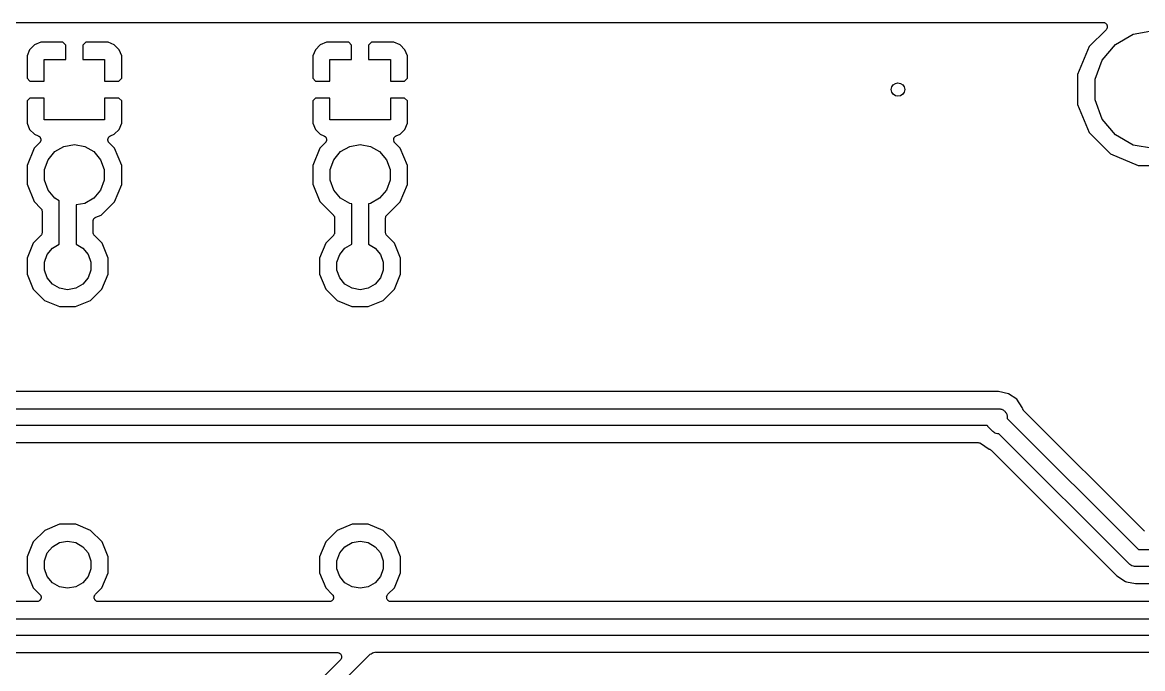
# Model space of a CAD drawing. Extents: x 30 to 169, y -146 to -30.
# Drawn here: x 56.95 to 90.28, y -49.24 to -30 of the extents above; entities that cross this region are included whole.
import ezdxf

# ---------------------------------------------------------------- set-up
doc = ezdxf.new("R2010")
doc.units = 0
doc.header["$MEASUREMENT"] = 0
doc.layers.add('BLACK', color=7, linetype='CONTINUOUS')

msp = doc.modelspace()

# ---------------------------------------------------------------- linework, layer by layer
at = {"layer": 'Black'}
for p, q in [((33.5002, -30), (89.1004, -30)), ((89.1901, -30.2169), (88.6869, -30.7193)), ((89.1004, -30), (89.1168, -30.0029)), ((89.1168, -30.0029), (89.1334, -30.0044)), ((89.1334, -30.0044), (89.1384, -30.0067)), ((89.1384, -30.0067), (89.1439, -30.0077)), ((89.1439, -30.0077), (89.1583, -30.016)), ((89.1583, -30.016), (89.1734, -30.023)), ((89.1734, -30.023), (89.1773, -30.0269)), ((89.1773, -30.0269), (89.1821, -30.0297)), ((89.1821, -30.0297), (89.1928, -30.0425)), ((89.1997, -30.2033), (89.1901, -30.2169)), ((89.1928, -30.0425), (89.2045, -30.0542)), ((89.2104, -30.1905), (89.1997, -30.2033)), ((89.2045, -30.0542), (89.2069, -30.0593)), ((89.2069, -30.0593), (89.2104, -30.0635)), ((89.2104, -30.0635), (89.2161, -30.0791)), ((89.2123, -30.1853), (89.2104, -30.1905)), ((89.2155, -30.1808), (89.2123, -30.1853)), ((89.2198, -30.1647), (89.2155, -30.1808)), ((89.2161, -30.0791), (89.2231, -30.0942)), ((89.2255, -30.1491), (89.2198, -30.1647)), ((89.2231, -30.0942), (89.2236, -30.0997)), ((89.2236, -30.0997), (89.2255, -30.1049)), ((89.2255, -30.1049), (89.2255, -30.1216)), ((89.2255, -30.1216), (89.2269, -30.1382)), ((89.2269, -30.1382), (89.2255, -30.1435)), ((89.2255, -30.1435), (89.2255, -30.1491)), ((89.9992, -30.3493), (90.6, -30.2433)), ((57.499, -30.592), (57.3122, -30.6693)), ((58.1616, -30.592), (57.499, -30.592)), ((58.246, -30.6764), (58.1616, -30.592)), ((58.8384, -30.592), (58.754, -30.6764)), ((59.501, -30.592), (58.8384, -30.592)), ((59.6878, -30.6693), (59.501, -30.592)), ((65.999, -30.592), (65.8122, -30.6693)), ((66.6616, -30.592), (65.999, -30.592)), ((66.746, -30.6764), (66.6616, -30.592)), ((67.3384, -30.592), (67.254, -30.6764)), ((68.001, -30.592), (67.3384, -30.592)), ((68.1878, -30.6693), (68.001, -30.592)), ((89.0787, -31.1217), (89.4708, -30.6543)), ((89.4708, -30.6543), (89.9992, -30.3493)), ((57.1693, -30.8122), (57.092, -30.999)), ((57.3122, -30.6693), (57.1693, -30.8122)), ((58.246, -31.1), (58.246, -30.6764)), ((58.754, -30.6764), (58.754, -31.1)), ((59.8307, -30.8122), (59.6878, -30.6693)), ((59.908, -30.999), (59.8307, -30.8122)), ((65.6693, -30.8122), (65.592, -30.999)), ((65.8122, -30.6693), (65.6693, -30.8122)), ((66.746, -31.1), (66.746, -30.6764)), ((67.254, -30.6764), (67.254, -31.1)), ((68.3307, -30.8122), (68.1878, -30.6693)), ((68.408, -30.999), (68.3307, -30.8122)), ((88.6869, -30.7193), (88.3424, -31.5489)), ((57.092, -30.999), (57.092, -31.6616)), ((57.6, -31.746), (57.6, -31.1)), ((57.6, -31.1), (58.246, -31.1)), ((58.754, -31.1), (59.4, -31.1)), ((59.4, -31.1), (59.4, -31.746)), ((59.908, -31.6616), (59.908, -30.999)), ((65.592, -30.999), (65.592, -31.6616)), ((66.1, -31.746), (66.1, -31.1)), ((66.1, -31.1), (66.746, -31.1)), ((67.254, -31.1), (67.9, -31.1)), ((67.9, -31.1), (67.9, -31.746)), ((68.408, -31.6616), (68.408, -30.999)), ((88.87, -31.695), (89.0787, -31.1217)), ((88.3424, -31.5489), (88.3416, -32.4472)), ((57.092, -31.6616), (57.1764, -31.746)), ((57.1764, -31.746), (57.6, -31.746)), ((59.4, -31.746), (59.8236, -31.746)), ((59.8236, -31.746), (59.908, -31.6616)), ((65.592, -31.6616), (65.6764, -31.746)), ((65.6764, -31.746), (66.1, -31.746)), ((67.9, -31.746), (68.3236, -31.746)), ((68.3236, -31.746), (68.408, -31.6616)), ((88.87, -32.305), (88.87, -31.695)), ((57.1764, -32.254), (57.092, -32.3384)), ((57.6, -32.254), (57.1764, -32.254)), ((57.6, -32.9), (57.6, -32.254)), ((59.8236, -32.254), (59.4, -32.254)), ((59.4, -32.254), (59.4, -32.9)), ((59.908, -32.3384), (59.8236, -32.254)), ((65.6764, -32.254), (65.592, -32.3384)), ((66.1, -32.254), (65.6764, -32.254)), ((66.1, -32.9), (66.1, -32.254)), ((68.3236, -32.254), (67.9, -32.254)), ((67.9, -32.254), (67.9, -32.9)), ((68.408, -32.3384), (68.3236, -32.254)), ((89.0787, -32.8783), (88.87, -32.305)), ((57.092, -32.3384), (57.092, -33.001)), ((59.908, -33.001), (59.908, -32.3384)), ((65.592, -32.3384), (65.592, -33.001)), ((68.408, -33.001), (68.408, -32.3384)), ((88.3416, -32.4472), (88.6846, -33.2774)), ((59.4, -32.9), (57.6, -32.9)), ((67.9, -32.9), (66.1, -32.9)), ((89.4708, -33.3457), (89.0787, -32.8783)), ((57.092, -33.001), (57.1693, -33.1878)), ((57.1693, -33.1878), (57.3122, -33.3307)), ((59.6878, -33.3307), (59.8307, -33.1878)), ((59.8307, -33.1878), (59.908, -33.001)), ((65.592, -33.001), (65.6693, -33.1878)), ((65.6693, -33.1878), (65.8122, -33.3307)), ((68.1878, -33.3307), (68.3307, -33.1878)), ((68.3307, -33.1878), (68.408, -33.001)), ((88.6846, -33.2774), (89.3193, -33.9131)), ((57.4647, -33.584), (57.3071, -33.7414)), ((57.3122, -33.3307), (57.4236, -33.3768)), ((57.4236, -33.3768), (57.4353, -33.3843)), ((57.4353, -33.3843), (57.4479, -33.3902)), ((57.4479, -33.3902), (57.4538, -33.396)), ((57.4538, -33.396), (57.4608, -33.4005)), ((57.4608, -33.4005), (57.4693, -33.4115)), ((57.4727, -33.5726), (57.4647, -33.584)), ((57.4693, -33.4115), (57.4791, -33.4214)), ((57.4821, -33.5624), (57.4727, -33.5726)), ((57.4791, -33.4214), (57.4826, -33.4289)), ((57.4853, -33.5547), (57.4821, -33.5624)), ((57.4826, -33.4289), (57.4876, -33.4355)), ((57.49, -33.5479), (57.4853, -33.5547)), ((57.4876, -33.4355), (57.4918, -33.4487)), ((57.4937, -33.5345), (57.49, -33.5479)), ((57.4918, -33.4487), (57.4977, -33.4614)), ((57.499, -33.5216), (57.4937, -33.5345)), ((57.4977, -33.4614), (57.4984, -33.4696)), ((57.4984, -33.4696), (57.5009, -33.4775)), ((57.4993, -33.5133), (57.499, -33.5216)), ((57.5015, -33.5053), (57.4993, -33.5133)), ((57.5009, -33.4775), (57.5003, -33.4914)), ((57.5003, -33.4914), (57.5015, -33.5053)), ((58.191, -33.691), (58.5, -33.6366)), ((58.5, -33.6366), (58.809, -33.691)), ((59.4984, -33.5051), (59.4996, -33.4914)), ((59.5006, -33.5132), (59.4984, -33.5051)), ((59.499, -33.4776), (59.5015, -33.4696)), ((59.4996, -33.4914), (59.499, -33.4776)), ((59.5009, -33.5216), (59.5006, -33.5132)), ((59.5062, -33.5344), (59.5009, -33.5216)), ((59.5015, -33.4696), (59.5023, -33.4612)), ((59.5023, -33.4612), (59.5081, -33.4487)), ((59.5098, -33.5477), (59.5062, -33.5344)), ((59.5081, -33.4487), (59.5123, -33.4355)), ((59.5146, -33.5546), (59.5098, -33.5477)), ((59.5123, -33.4355), (59.5174, -33.4288)), ((59.5178, -33.5624), (59.5146, -33.5546)), ((59.5174, -33.4288), (59.5209, -33.4212)), ((59.5271, -33.5726), (59.5178, -33.5624)), ((59.5209, -33.4212), (59.5307, -33.4115)), ((59.535, -33.5839), (59.5271, -33.5726)), ((59.5307, -33.4115), (59.5391, -33.4005)), ((59.6943, -33.7435), (59.535, -33.5839)), ((59.5391, -33.4005), (59.5462, -33.396)), ((59.5462, -33.396), (59.5522, -33.3901)), ((59.5522, -33.3901), (59.5647, -33.3842)), ((59.5647, -33.3842), (59.5763, -33.3768)), ((59.5763, -33.3768), (59.6878, -33.3307)), ((65.9647, -33.584), (65.8071, -33.7414)), ((65.8122, -33.3307), (65.9236, -33.3768)), ((65.9236, -33.3768), (65.9353, -33.3843)), ((65.9353, -33.3843), (65.9479, -33.3902)), ((65.9479, -33.3902), (65.9538, -33.396)), ((65.9538, -33.396), (65.9608, -33.4005)), ((65.9608, -33.4005), (65.9693, -33.4115)), ((65.9727, -33.5726), (65.9647, -33.584)), ((65.9693, -33.4115), (65.9791, -33.4214)), ((65.9821, -33.5624), (65.9727, -33.5726)), ((65.9791, -33.4214), (65.9826, -33.4289)), ((65.9853, -33.5547), (65.9821, -33.5624)), ((65.9826, -33.4289), (65.9876, -33.4355)), ((65.99, -33.5479), (65.9853, -33.5547)), ((65.9876, -33.4355), (65.9918, -33.4487)), ((65.9937, -33.5345), (65.99, -33.5479)), ((65.9918, -33.4487), (65.9977, -33.4614)), ((65.999, -33.5216), (65.9937, -33.5345)), ((65.9977, -33.4614), (65.9984, -33.4696)), ((65.9984, -33.4696), (66.0009, -33.4775)), ((65.9993, -33.5133), (65.999, -33.5216)), ((66.0015, -33.5053), (65.9993, -33.5133)), ((66.0009, -33.4775), (66.0003, -33.4914)), ((66.0003, -33.4914), (66.0015, -33.5053)), ((66.691, -33.691), (67, -33.6366)), ((67, -33.6366), (67.309, -33.691)), ((67.9984, -33.5051), (67.9996, -33.4914)), ((68.0006, -33.5132), (67.9984, -33.5051)), ((67.999, -33.4776), (68.0015, -33.4696)), ((67.9996, -33.4914), (67.999, -33.4776)), ((68.0009, -33.5216), (68.0006, -33.5132)), ((68.0062, -33.5344), (68.0009, -33.5216)), ((68.0015, -33.4696), (68.0023, -33.4612)), ((68.0023, -33.4612), (68.0081, -33.4487)), ((68.0098, -33.5477), (68.0062, -33.5344)), ((68.0081, -33.4487), (68.0123, -33.4355)), ((68.0146, -33.5546), (68.0098, -33.5477)), ((68.0123, -33.4355), (68.0174, -33.4288)), ((68.0178, -33.5624), (68.0146, -33.5546)), ((68.0174, -33.4288), (68.0209, -33.4212)), ((68.0271, -33.5726), (68.0178, -33.5624)), ((68.0209, -33.4212), (68.0307, -33.4115)), ((68.035, -33.5839), (68.0271, -33.5726)), ((68.0307, -33.4115), (68.0391, -33.4005)), ((68.1943, -33.7435), (68.035, -33.5839)), ((68.0391, -33.4005), (68.0462, -33.396)), ((68.0462, -33.396), (68.0522, -33.3901)), ((68.0522, -33.3901), (68.0647, -33.3842)), ((68.0647, -33.3842), (68.0763, -33.3768)), ((68.0763, -33.3768), (68.1878, -33.3307)), ((89.9992, -33.6507), (89.4708, -33.3457)), ((90.6, -33.7567), (89.9992, -33.6507)), ((57.3071, -33.7414), (57.0922, -34.2587)), ((57.7176, -34.0883), (57.9193, -33.8479)), ((57.9193, -33.8479), (58.191, -33.691)), ((58.809, -33.691), (59.0807, -33.8479)), ((59.0807, -33.8479), (59.2824, -34.0883)), ((59.9082, -34.2612), (59.6943, -33.7435)), ((65.8071, -33.7414), (65.5922, -34.2587)), ((66.2176, -34.0883), (66.4193, -33.8479)), ((66.4193, -33.8479), (66.691, -33.691)), ((67.309, -33.691), (67.5807, -33.8479)), ((67.5807, -33.8479), (67.7824, -34.0883)), ((68.4082, -34.2612), (68.1943, -33.7435)), ((89.3193, -33.9131), (90.1489, -34.2576)), ((57.0922, -34.2587), (57.0918, -34.8188)), ((57.6103, -34.3831), (57.7176, -34.0883)), ((59.2824, -34.0883), (59.3897, -34.3831)), ((59.9078, -34.8213), (59.9082, -34.2612)), ((65.5922, -34.2587), (65.5918, -34.8188)), ((66.1103, -34.3831), (66.2176, -34.0883)), ((67.7824, -34.0883), (67.8897, -34.3831)), ((68.4078, -34.8213), (68.4082, -34.2612)), ((90.1489, -34.2576), (91.0472, -34.2584)), ((57.6103, -34.6969), (57.6103, -34.3831)), ((59.3897, -34.3831), (59.3897, -34.6969)), ((66.1103, -34.6969), (66.1103, -34.3831)), ((67.8897, -34.3831), (67.8897, -34.6969)), ((57.0918, -34.8188), (57.3057, -35.3365)), ((57.7176, -34.9917), (57.6103, -34.6969)), ((59.3897, -34.6969), (59.2824, -34.9917)), ((59.6929, -35.3386), (59.9078, -34.8213)), ((65.5918, -34.8188), (65.8057, -35.3365)), ((66.2176, -34.9917), (66.1103, -34.6969)), ((67.8897, -34.6969), (67.7824, -34.9917)), ((68.1929, -35.3386), (68.4078, -34.8213)), ((57.9193, -35.2321), (57.7176, -34.9917)), ((58.05, -35.3075), (57.9193, -35.2321)), ((58.05, -36.602), (58.05, -35.3075)), ((59.0807, -35.2321), (58.809, -35.389)), ((59.2824, -34.9917), (59.0807, -35.2321)), ((66.4193, -35.2321), (66.2176, -34.9917)), ((66.691, -35.389), (66.4193, -35.2321)), ((67.5807, -35.2321), (67.309, -35.389)), ((67.7824, -34.9917), (67.5807, -35.2321)), ((57.3057, -35.3365), (57.5049, -35.5361)), ((57.5049, -35.5361), (57.508, -35.5406)), ((57.508, -35.5406), (57.5123, -35.5442)), ((57.5123, -35.5442), (57.5206, -35.5586)), ((57.5206, -35.5586), (57.5301, -35.5722)), ((57.5301, -35.5722), (57.5316, -35.5776)), ((57.5316, -35.5776), (57.5343, -35.5824)), ((57.5343, -35.5824), (57.5372, -35.5988)), ((57.5372, -35.5988), (57.5415, -35.6149)), ((57.5415, -35.6149), (57.541, -35.6204)), ((57.541, -35.6204), (57.542, -35.6258)), ((57.542, -35.6258), (57.542, -36.2542)), ((58.809, -35.389), (58.55, -35.4346)), ((58.55, -35.4346), (58.55, -36.602)), ((59.2965, -35.7343), (59.6929, -35.3386)), ((65.8057, -35.3365), (66.2049, -35.7364)), ((66.75, -35.3994), (66.691, -35.389)), ((66.75, -36.602), (66.75, -35.3994)), ((67.309, -35.389), (67.25, -35.3994)), ((67.25, -35.3994), (67.25, -36.602)), ((67.7953, -35.7356), (68.1929, -35.3386)), ((59.058, -35.9178), (59.0595, -35.9096)), ((59.058, -36.254), (59.058, -35.9178)), ((59.0591, -35.9011), (59.0633, -35.888)), ((59.0595, -35.9096), (59.0591, -35.9011)), ((59.0633, -35.888), (59.0657, -35.8744)), ((59.0657, -35.8744), (59.0699, -35.8671)), ((59.0699, -35.8671), (59.0724, -35.8591)), ((59.0724, -35.8591), (59.0808, -35.8482)), ((59.0808, -35.8482), (59.0877, -35.8362)), ((59.0877, -35.8362), (59.0942, -35.8308)), ((59.0942, -35.8308), (59.0993, -35.8241)), ((59.0993, -35.8241), (59.1109, -35.8167)), ((59.1109, -35.8167), (59.1215, -35.8078)), ((59.1215, -35.8078), (59.1294, -35.805)), ((59.1294, -35.805), (59.1365, -35.8005)), ((59.1365, -35.8005), (59.2965, -35.7343)), ((66.2049, -35.7364), (66.2081, -35.741)), ((66.2081, -35.741), (66.2123, -35.7445)), ((66.2123, -35.7445), (66.2206, -35.759)), ((66.2206, -35.759), (66.2301, -35.7726)), ((66.2301, -35.7726), (66.2316, -35.7779)), ((66.2316, -35.7779), (66.2343, -35.7827)), ((66.2343, -35.7827), (66.2372, -35.7991)), ((66.2372, -35.7991), (66.2415, -35.8152)), ((66.2415, -35.8152), (66.241, -35.8207)), ((66.241, -35.8207), (66.242, -35.8262)), ((66.242, -35.8262), (66.242, -36.2542)), ((67.758, -35.8255), (67.759, -35.8199)), ((67.758, -36.254), (67.758, -35.8255)), ((67.7585, -35.8143), (67.7628, -35.7983)), ((67.759, -35.8199), (67.7585, -35.8143)), ((67.7628, -35.7983), (67.7657, -35.782)), ((67.7657, -35.782), (67.7685, -35.7771)), ((67.7685, -35.7771), (67.7699, -35.7717)), ((67.7699, -35.7717), (67.7794, -35.7582)), ((67.7794, -35.7582), (67.7877, -35.7438)), ((67.7877, -35.7438), (67.792, -35.7402)), ((67.792, -35.7402), (67.7953, -35.7356)), ((57.5301, -36.308), (57.5206, -36.3216)), ((57.5315, -36.3026), (57.5301, -36.308)), ((57.5343, -36.2977), (57.5315, -36.3026)), ((57.5372, -36.2814), (57.5343, -36.2977)), ((57.5415, -36.2654), (57.5372, -36.2814)), ((57.542, -36.2542), (57.541, -36.2598)), ((57.541, -36.2598), (57.5415, -36.2654)), ((59.059, -36.2595), (59.058, -36.254)), ((59.0585, -36.265), (59.059, -36.2595)), ((59.0628, -36.2811), (59.0585, -36.265)), ((59.0657, -36.2975), (59.0628, -36.2811)), ((59.0684, -36.3023), (59.0657, -36.2975)), ((59.0699, -36.3076), (59.0684, -36.3023)), ((59.0794, -36.3213), (59.0699, -36.3076)), ((59.0877, -36.3357), (59.0794, -36.3213)), ((66.2301, -36.308), (66.2206, -36.3216)), ((66.2315, -36.3026), (66.2301, -36.308)), ((66.2343, -36.2977), (66.2315, -36.3026)), ((66.2372, -36.2814), (66.2343, -36.2977)), ((66.2415, -36.2654), (66.2372, -36.2814)), ((66.242, -36.2542), (66.241, -36.2598)), ((66.241, -36.2598), (66.2415, -36.2654)), ((67.759, -36.2595), (67.758, -36.254)), ((67.7585, -36.265), (67.759, -36.2595)), ((67.7628, -36.2811), (67.7585, -36.265)), ((67.7657, -36.2975), (67.7628, -36.2811)), ((67.7684, -36.3023), (67.7657, -36.2975)), ((67.7699, -36.3076), (67.7684, -36.3023)), ((67.7794, -36.3213), (67.7699, -36.3076)), ((67.7877, -36.3357), (67.7794, -36.3213)), ((57.2778, -36.5707), (57.0937, -37.014)), ((57.5047, -36.3441), (57.2778, -36.5707)), ((57.508, -36.3395), (57.5047, -36.3441)), ((57.5123, -36.3359), (57.508, -36.3395)), ((57.5206, -36.3216), (57.5123, -36.3359)), ((57.8493, -36.7179), (58.05, -36.602)), ((58.55, -36.602), (58.7507, -36.7179)), ((59.0919, -36.3392), (59.0877, -36.3357)), ((59.0951, -36.3438), (59.0919, -36.3392)), ((59.3234, -36.5725), (59.0951, -36.3438)), ((59.5067, -37.0161), (59.3234, -36.5725)), ((65.9778, -36.5707), (65.7937, -37.014)), ((66.2047, -36.3441), (65.9778, -36.5707)), ((66.208, -36.3395), (66.2047, -36.3441)), ((66.2123, -36.3359), (66.208, -36.3395)), ((66.2206, -36.3216), (66.2123, -36.3359)), ((66.5493, -36.7179), (66.75, -36.602)), ((67.25, -36.602), (67.4507, -36.7179)), ((67.7919, -36.3392), (67.7877, -36.3357)), ((67.7951, -36.3438), (67.7919, -36.3392)), ((68.0234, -36.5725), (67.7951, -36.3438)), ((68.2067, -37.0161), (68.0234, -36.5725)), ((57.6095, -37.1332), (57.6928, -36.9044)), ((57.6928, -36.9044), (57.8493, -36.7179)), ((58.7507, -36.7179), (58.9072, -36.9044)), ((58.9072, -36.9044), (58.9905, -37.1332)), ((66.3095, -37.1332), (66.3928, -36.9044)), ((66.3928, -36.9044), (66.5493, -36.7179)), ((67.4507, -36.7179), (67.6072, -36.9044)), ((67.6072, -36.9044), (67.6905, -37.1332)), ((57.0937, -37.014), (57.0933, -37.4939)), ((57.6095, -37.3768), (57.6095, -37.1332)), ((58.9905, -37.1332), (58.9905, -37.3768)), ((59.5063, -37.496), (59.5067, -37.0161)), ((65.7937, -37.014), (65.7933, -37.4939)), ((66.3095, -37.3768), (66.3095, -37.1332)), ((67.6905, -37.1332), (67.6905, -37.3768)), ((68.2063, -37.496), (68.2067, -37.0161)), ((57.0933, -37.4939), (57.2766, -37.9375)), ((57.6928, -37.6056), (57.6095, -37.3768)), ((57.8493, -37.7921), (57.6928, -37.6056)), ((58.9072, -37.6056), (58.7507, -37.7921)), ((58.9905, -37.3768), (58.9072, -37.6056)), ((59.3222, -37.9393), (59.5063, -37.496)), ((65.7933, -37.4939), (65.9766, -37.9375)), ((66.3928, -37.6056), (66.3095, -37.3768)), ((66.5493, -37.7921), (66.3928, -37.6056)), ((67.6072, -37.6056), (67.4507, -37.7921)), ((67.6905, -37.3768), (67.6072, -37.6056)), ((68.0222, -37.9393), (68.2063, -37.496)), ((57.2766, -37.9375), (57.6157, -38.2772)), ((58.0602, -37.9139), (57.8493, -37.7921)), ((58.3, -37.9562), (58.0602, -37.9139)), ((58.5398, -37.9139), (58.3, -37.9562)), ((58.7507, -37.7921), (58.5398, -37.9139)), ((58.9825, -38.2784), (59.3222, -37.9393)), ((65.9766, -37.9375), (66.3157, -38.2772)), ((66.7602, -37.9139), (66.5493, -37.7921)), ((67, -37.9562), (66.7602, -37.9139)), ((67.2398, -37.9139), (67, -37.9562)), ((67.4507, -37.7921), (67.2398, -37.9139)), ((67.6825, -38.2784), (68.0222, -37.9393)), ((57.6157, -38.2772), (58.059, -38.4613)), ((58.5389, -38.4617), (58.9825, -38.2784)), ((66.3157, -38.2772), (66.759, -38.4613)), ((67.2389, -38.4617), (67.6825, -38.2784)), ((58.059, -38.4613), (58.5389, -38.4617)), ((66.759, -38.4613), (67.2389, -38.4617)), ((85.86, -40.992), (40.8405, -40.992)), ((85.9875, -40.992), (85.86, -40.992)), ((85.86, -40.992), (85.86, -40.992)), ((85.86, -40.992), (85.86, -40.992)), ((86.2891, -41.052), (85.9875, -40.992)), ((86.5342, -41.2158), (86.2891, -41.052)), ((86.698, -41.4609), (86.5342, -41.2158)), ((40.4606, -41.5), (86, -41.5)), ((86, -41.5), (86.0215, -41.5038)), ((86.0215, -41.5038), (86.0434, -41.5038)), ((86.0434, -41.5038), (86.064, -41.5113)), ((86.064, -41.5113), (86.0855, -41.5151)), ((86.0855, -41.5151), (86.1044, -41.526)), ((86.1044, -41.526), (86.125, -41.5335)), ((86.125, -41.5335), (86.1418, -41.5476)), ((86.1418, -41.5476), (86.1607, -41.5585)), ((86.1607, -41.5585), (86.1748, -41.5752)), ((86.1748, -41.5752), (86.1915, -41.5893)), ((86.1915, -41.5893), (86.2024, -41.6082)), ((86.2024, -41.6082), (86.2165, -41.625)), ((86.2165, -41.625), (86.224, -41.6456)), ((86.224, -41.6456), (86.2349, -41.6645)), ((86.7042, -41.4919), (86.698, -41.4609)), ((86.7097, -41.5061), (86.7042, -41.4919)), ((86.7136, -41.5208), (86.7097, -41.5061)), ((86.7176, -41.5265), (86.7136, -41.5208)), ((86.7202, -41.533), (86.7176, -41.5265)), ((86.7302, -41.5445), (86.7202, -41.533)), ((86.7389, -41.557), (86.7302, -41.5445)), ((90.3318, -45.1498), (86.7389, -41.557)), ((86.2349, -41.6645), (86.2387, -41.686)), ((86.2387, -41.686), (86.2462, -41.7066)), ((86.2462, -41.7066), (86.2462, -41.7285)), ((86.2462, -41.7285), (86.25, -41.75)), ((86.25, -41.75), (86.25, -41.7864)), ((86.25, -41.7864), (90.1586, -45.695)), ((85.6565, -42), (40.4606, -42)), ((85.6685, -42.0207), (85.6565, -42)), ((85.6769, -42.0278), (85.6685, -42.0207)), ((85.6832, -42.0368), (85.6769, -42.0278)), ((85.8232, -42.1768), (85.6832, -42.0368)), ((85.85, -42.1955), (85.8232, -42.1768)), ((85.875, -42.2165), (85.85, -42.1955)), ((85.8853, -42.2203), (85.875, -42.2165)), ((85.8943, -42.2266), (85.8853, -42.2203)), ((85.9259, -42.235), (85.8943, -42.2266)), ((85.9566, -42.2462), (85.9259, -42.235)), ((85.9676, -42.2462), (85.9566, -42.2462)), ((85.9782, -42.249), (85.9676, -42.2462)), ((86.0033, -42.2469), (85.9782, -42.249)), ((89.8782, -46.1218), (86.0033, -42.2469)), ((40.8408, -42.508), (85.388, -42.508)), ((85.388, -42.508), (85.403, -42.5106)), ((85.403, -42.5106), (85.4182, -42.5116)), ((85.4182, -42.5116), (85.4246, -42.5144)), ((85.4246, -42.5144), (85.4314, -42.5157)), ((85.4314, -42.5157), (85.4446, -42.5233)), ((85.4446, -42.5233), (85.4586, -42.5294)), ((85.4586, -42.5294), (85.7152, -42.7009)), ((85.7152, -42.7009), (85.7187, -42.7022)), ((85.7187, -42.7022), (85.7334, -42.7062)), ((85.7334, -42.7062), (85.7391, -42.7102)), ((85.7391, -42.7102), (85.7456, -42.7127)), ((85.7456, -42.7127), (85.757, -42.7228)), ((85.757, -42.7228), (85.7695, -42.7315)), ((85.7695, -42.7315), (89.5102, -46.4721)), ((58.0611, -44.9383), (57.6175, -45.1216)), ((58.541, -44.9387), (58.0611, -44.9383)), ((58.9843, -45.1228), (58.541, -44.9387)), ((66.7611, -44.9383), (66.3175, -45.1216)), ((67.241, -44.9387), (66.7611, -44.9383)), ((67.6843, -45.1228), (67.241, -44.9387)), ((57.6175, -45.1216), (57.2778, -45.4607)), ((59.3234, -45.4625), (58.9843, -45.1228)), ((66.3175, -45.1216), (65.9778, -45.4607)), ((68.0234, -45.4625), (67.6843, -45.1228)), ((57.2778, -45.4607), (57.0937, -45.904)), ((57.6928, -45.7944), (57.8493, -45.6079)), ((57.8493, -45.6079), (58.0602, -45.4861)), ((58.0602, -45.4861), (58.3, -45.4438)), ((58.3, -45.4438), (58.5398, -45.4861)), ((58.5398, -45.4861), (58.7507, -45.6079)), ((58.7507, -45.6079), (58.9072, -45.7944)), ((59.5067, -45.9061), (59.3234, -45.4625)), ((65.9778, -45.4607), (65.7937, -45.904)), ((66.3928, -45.7944), (66.5493, -45.6079)), ((66.5493, -45.6079), (66.7602, -45.4861)), ((66.7602, -45.4861), (67, -45.4438)), ((67, -45.4438), (67.2398, -45.4861)), ((67.2398, -45.4861), (67.4507, -45.6079)), ((67.4507, -45.6079), (67.6072, -45.7944)), ((68.2067, -45.9061), (68.0234, -45.4625)), ((57.0937, -45.904), (57.0933, -46.3839)), ((57.6095, -46.0232), (57.6928, -45.7944)), ((58.9072, -45.7944), (58.9905, -46.0232)), ((59.5063, -46.386), (59.5067, -45.9061)), ((65.7937, -45.904), (65.7933, -46.3839)), ((66.3095, -46.0232), (66.3928, -45.7944)), ((67.6072, -45.7944), (67.6905, -46.0232)), ((68.2063, -46.386), (68.2067, -45.9061)), ((90.1586, -45.695), (100, -45.695)), ((57.6095, -46.2668), (57.6095, -46.0232)), ((57.6928, -46.4956), (57.6095, -46.2668)), ((58.9905, -46.2668), (58.9072, -46.4956)), ((58.9905, -46.0232), (58.9905, -46.2668)), ((66.3095, -46.2668), (66.3095, -46.0232)), ((66.3928, -46.4956), (66.3095, -46.2668)), ((67.6905, -46.2668), (67.6072, -46.4956)), ((67.6905, -46.0232), (67.6905, -46.2668)), ((89.8872, -46.1281), (89.8782, -46.1218)), ((89.8943, -46.1365), (89.8872, -46.1281)), ((89.9226, -46.1528), (89.8943, -46.1365)), ((89.9493, -46.1716), (89.9226, -46.1528)), ((89.96, -46.1744), (89.9493, -46.1716)), ((89.9695, -46.1799), (89.96, -46.1744)), ((90.0017, -46.1856), (89.9695, -46.1799)), ((90.0332, -46.194), (90.0017, -46.1856)), ((90.0442, -46.1931), (90.0332, -46.194)), ((90.055, -46.195), (90.0442, -46.1931)), ((99.945, -46.195), (90.055, -46.195)), ((57.0933, -46.3839), (57.2766, -46.8275)), ((57.8493, -46.6821), (57.6928, -46.4956)), ((58.9072, -46.4956), (58.7507, -46.6821)), ((59.3222, -46.8293), (59.5063, -46.386)), ((65.7933, -46.3839), (65.9766, -46.8275)), ((66.5493, -46.6821), (66.3928, -46.4956)), ((67.6072, -46.4956), (67.4507, -46.6821)), ((68.0222, -46.8293), (68.2063, -46.386)), ((89.5102, -46.4721), (89.7659, -46.643)), ((89.7659, -46.643), (89.7973, -46.6492)), ((89.7973, -46.6492), (89.7973, -46.6492)), ((89.7973, -46.6492), (90.0675, -46.703)), ((57.2766, -46.8275), (57.474, -47.0253)), ((58.0602, -46.8039), (57.8493, -46.6821)), ((58.3, -46.8462), (58.0602, -46.8039)), ((58.5398, -46.8039), (58.3, -46.8462)), ((58.7507, -46.6821), (58.5398, -46.8039)), ((59.1261, -47.0251), (59.3222, -46.8293)), ((65.9766, -46.8275), (66.174, -47.0253)), ((66.7602, -46.8039), (66.5493, -46.6821)), ((67, -46.8462), (66.7602, -46.8039)), ((67.2398, -46.8039), (67, -46.8462)), ((67.4507, -46.6821), (67.2398, -46.8039)), ((67.8261, -47.0251), (68.0222, -46.8293)), ((90.0675, -46.703), (100.987, -46.703)), ((57.3841, -47.242), (50.916, -47.242)), ((57.4004, -47.2391), (57.3841, -47.242)), ((57.4169, -47.2377), (57.4004, -47.2391)), ((57.422, -47.2353), (57.4169, -47.2377)), ((57.4275, -47.2343), (57.422, -47.2353)), ((57.4419, -47.2261), (57.4275, -47.2343)), ((57.4569, -47.2191), (57.4419, -47.2261)), ((57.4608, -47.2151), (57.4569, -47.2191)), ((57.4657, -47.2123), (57.4608, -47.2151)), ((57.4764, -47.1996), (57.4657, -47.2123)), ((57.474, -47.0253), (57.4835, -47.0388)), ((57.4881, -47.1879), (57.4764, -47.1996)), ((57.4835, -47.0388), (57.4941, -47.0515)), ((57.4905, -47.1828), (57.4881, -47.1879)), ((57.4941, -47.1785), (57.4905, -47.1828)), ((57.4941, -47.0515), (57.496, -47.0568)), ((57.4997, -47.163), (57.4941, -47.1785)), ((57.496, -47.0568), (57.4992, -47.0614)), ((57.4992, -47.0614), (57.5035, -47.0774)), ((57.5067, -47.148), (57.4997, -47.163)), ((57.5035, -47.0774), (57.5092, -47.0929)), ((57.5072, -47.1424), (57.5067, -47.148)), ((57.5092, -47.1371), (57.5072, -47.1424)), ((57.5092, -47.0929), (57.5092, -47.0986)), ((57.5092, -47.0986), (57.5106, -47.104)), ((57.5106, -47.104), (57.5092, -47.1205)), ((57.5092, -47.1205), (57.5092, -47.1371)), ((59.0893, -47.1038), (59.0907, -47.0985)), ((59.0907, -47.1204), (59.0893, -47.1038)), ((59.0907, -47.0929), (59.0964, -47.0773)), ((59.0907, -47.0985), (59.0907, -47.0929)), ((59.0907, -47.1371), (59.0907, -47.1204)), ((59.0926, -47.1423), (59.0907, -47.1371)), ((59.0931, -47.1478), (59.0926, -47.1423)), ((59.1001, -47.1629), (59.0931, -47.1478)), ((59.0964, -47.0773), (59.1008, -47.0612)), ((59.1058, -47.1785), (59.1001, -47.1629)), ((59.1008, -47.0612), (59.1039, -47.0567)), ((59.1039, -47.0567), (59.1058, -47.0515)), ((59.1058, -47.0515), (59.1165, -47.0388)), ((59.1094, -47.1827), (59.1058, -47.1785)), ((59.1117, -47.1878), (59.1094, -47.1827)), ((59.1235, -47.1995), (59.1117, -47.1878)), ((59.1165, -47.0388), (59.1261, -47.0251)), ((59.1342, -47.2123), (59.1235, -47.1995)), ((59.139, -47.2151), (59.1342, -47.2123)), ((59.1429, -47.219), (59.139, -47.2151)), ((59.158, -47.226), (59.1429, -47.219)), ((59.1724, -47.2343), (59.158, -47.226)), ((59.1778, -47.2353), (59.1724, -47.2343)), ((59.1828, -47.2376), (59.1778, -47.2353)), ((59.1994, -47.2391), (59.1828, -47.2376)), ((59.2158, -47.242), (59.1994, -47.2391)), ((66.0841, -47.242), (59.2158, -47.242)), ((66.1004, -47.2391), (66.0841, -47.242)), ((66.1169, -47.2377), (66.1004, -47.2391)), ((66.122, -47.2353), (66.1169, -47.2377)), ((66.1275, -47.2343), (66.122, -47.2353)), ((66.1419, -47.2261), (66.1275, -47.2343)), ((66.1569, -47.2191), (66.1419, -47.2261)), ((66.1608, -47.2151), (66.1569, -47.2191)), ((66.1657, -47.2123), (66.1608, -47.2151)), ((66.1764, -47.1996), (66.1657, -47.2123)), ((66.174, -47.0253), (66.1835, -47.0388)), ((66.1881, -47.1879), (66.1764, -47.1996)), ((66.1835, -47.0388), (66.1941, -47.0515)), ((66.1905, -47.1828), (66.1881, -47.1879)), ((66.1941, -47.1785), (66.1905, -47.1828)), ((66.1941, -47.0515), (66.196, -47.0568)), ((66.1997, -47.163), (66.1941, -47.1785)), ((66.196, -47.0568), (66.1992, -47.0614)), ((66.1992, -47.0614), (66.2035, -47.0774)), ((66.2067, -47.148), (66.1997, -47.163)), ((66.2035, -47.0774), (66.2092, -47.0929)), ((66.2072, -47.1424), (66.2067, -47.148)), ((66.2092, -47.1371), (66.2072, -47.1424)), ((66.2092, -47.0929), (66.2092, -47.0986)), ((66.2092, -47.0986), (66.2106, -47.104)), ((66.2106, -47.104), (66.2092, -47.1205)), ((66.2092, -47.1205), (66.2092, -47.1371)), ((67.7893, -47.1038), (67.7907, -47.0985)), ((67.7907, -47.1204), (67.7893, -47.1038)), ((67.7907, -47.0929), (67.7964, -47.0773)), ((67.7907, -47.0985), (67.7907, -47.0929)), ((67.7907, -47.1371), (67.7907, -47.1204)), ((67.7926, -47.1423), (67.7907, -47.1371)), ((67.7931, -47.1478), (67.7926, -47.1423)), ((67.8001, -47.1629), (67.7931, -47.1478)), ((67.7964, -47.0773), (67.8008, -47.0612)), ((67.8058, -47.1785), (67.8001, -47.1629)), ((67.8008, -47.0612), (67.8039, -47.0567)), ((67.8039, -47.0567), (67.8058, -47.0515)), ((67.8058, -47.0515), (67.8165, -47.0388)), ((67.8094, -47.1827), (67.8058, -47.1785)), ((67.8117, -47.1878), (67.8094, -47.1827)), ((67.8235, -47.1995), (67.8117, -47.1878)), ((67.8165, -47.0388), (67.8261, -47.0251)), ((67.8342, -47.2123), (67.8235, -47.1995)), ((67.839, -47.2151), (67.8342, -47.2123)), ((67.8429, -47.219), (67.839, -47.2151)), ((67.858, -47.226), (67.8429, -47.219)), ((67.8724, -47.2343), (67.858, -47.226)), ((67.8778, -47.2353), (67.8724, -47.2343)), ((67.8828, -47.2376), (67.8778, -47.2353)), ((67.8994, -47.2391), (67.8828, -47.2376)), ((67.9158, -47.242), (67.8994, -47.2391)), ((110.826, -47.242), (67.9158, -47.242)), ((49.46, -47.75), (138.896, -47.75)), ((139, -48.25), (49.5636, -48.25)), ((49.8266, -48.758), (66.3234, -48.758)), ((66.4132, -48.9748), (62.1058, -53.2823)), ((62.143, -53.9634), (67.2832, -48.8232)), ((66.3234, -48.758), (66.3398, -48.7609)), ((66.3398, -48.7609), (66.3563, -48.7623)), ((66.3563, -48.7623), (66.3614, -48.7647)), ((66.3614, -48.7647), (66.3669, -48.7657)), ((66.3669, -48.7657), (66.3812, -48.774)), ((66.3812, -48.774), (66.3963, -48.781)), ((66.3963, -48.781), (66.4002, -48.7849)), ((66.4002, -48.7849), (66.4051, -48.7877)), ((66.4051, -48.7877), (66.4157, -48.8004)), ((66.4227, -48.9612), (66.4132, -48.9748)), ((66.4157, -48.8004), (66.4275, -48.8122)), ((66.4334, -48.9485), (66.4227, -48.9612)), ((66.4275, -48.8122), (66.4298, -48.8172)), ((66.4298, -48.8172), (66.4334, -48.8215)), ((66.4334, -48.8215), (66.4391, -48.8371)), ((66.4353, -48.9432), (66.4334, -48.9485)), ((66.4385, -48.9387), (66.4353, -48.9432)), ((66.4428, -48.9226), (66.4385, -48.9387)), ((66.4391, -48.8371), (66.4461, -48.8521)), ((66.4485, -48.9071), (66.4428, -48.9226)), ((66.4461, -48.8521), (66.4466, -48.8577)), ((66.4466, -48.8577), (66.4485, -48.8629)), ((66.4485, -48.8629), (66.4485, -48.8795)), ((66.4485, -48.8795), (66.4499, -48.8961)), ((66.4499, -48.8961), (66.4485, -48.9015)), ((66.4485, -48.9015), (66.4485, -48.9071)), ((67.2832, -48.8232), (67.2922, -48.8169)), ((67.2922, -48.8169), (67.2993, -48.8085)), ((67.2993, -48.8085), (67.3276, -48.7922)), ((67.3276, -48.7922), (67.3543, -48.7734)), ((67.3543, -48.7734), (67.365, -48.7706)), ((67.365, -48.7706), (67.3745, -48.7651)), ((67.3745, -48.7651), (67.4067, -48.7594)), ((67.4067, -48.7594), (67.4382, -48.751)), ((67.4382, -48.751), (67.4492, -48.7519)), ((67.4492, -48.7519), (67.46, -48.75)), ((67.46, -48.75), (140.896, -48.75))]:
    msp.add_line(p, q, dxfattribs=at)
msp.add_circle((83, -32), 0.2, dxfattribs=at)

doc.saveas('drawing.dxf')
